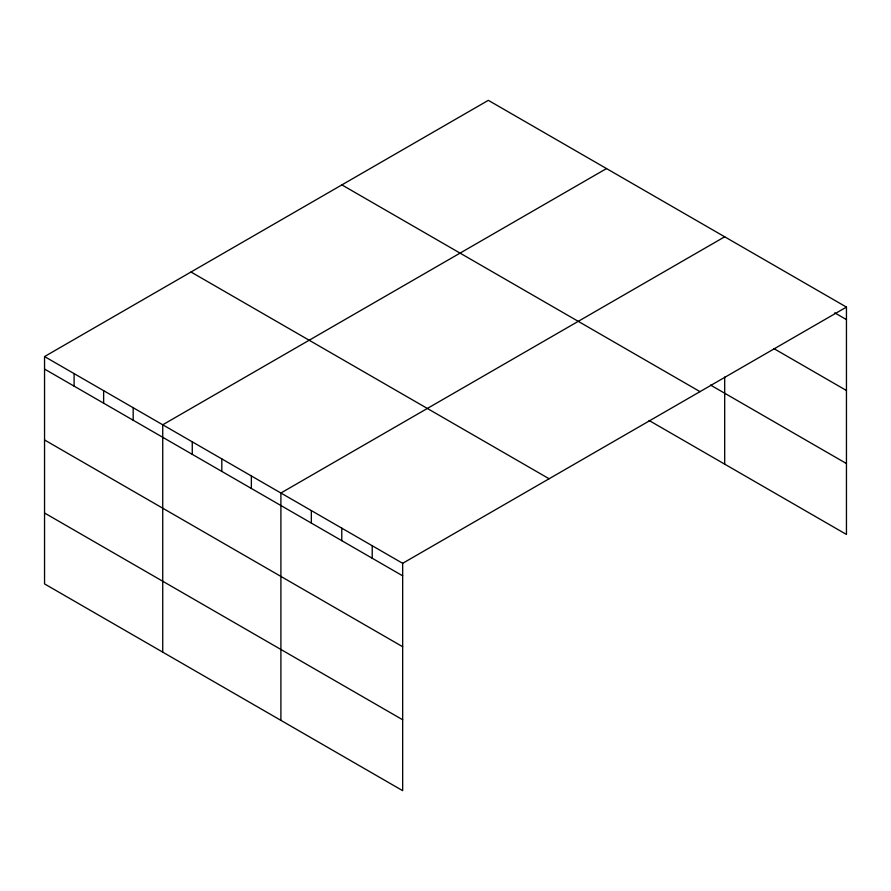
<?xml version="1.0" encoding="UTF-8"?>
<svg xmlns="http://www.w3.org/2000/svg" width="891" height="891" viewBox="0 0 891 891"><rect width="100%" height="100%" fill="white"/><g stroke="black" fill="none" stroke-linecap="round" stroke-linejoin="round"><path stroke-width="1.34" d="M44.55 356.556L402.665 563.312L402.665 790.662L44.55 583.906L44.55 356.556L488.335 100.338L846.45 307.094L846.45 534.444L649.06 420.474M606.515 168.566L162.73 424.784L162.73 652.134M724.695 236.794L280.899 493.013L280.899 720.362M402.665 563.312L846.45 307.094M834.744 312.841L846.45 319.602M773.867 348.593L846.45 390.503M710.517 385.057L846.45 463.543M341.888 184.894L700.003 391.639M190.997 272.011L549.112 478.757M44.55 369.063L402.665 575.82M44.55 439.965L402.665 646.721M44.55 513.016L402.665 719.761M724.695 377.016L724.695 464.144M372.215 545.737L372.215 558.245M341.776 528.163L341.776 540.67M311.338 510.588L311.338 523.095M251.362 475.961L251.362 488.468M221.814 458.898L221.814 471.406M192.267 441.847L192.267 454.354M133.182 407.733L133.182 420.24M103.634 390.67L103.634 403.178M74.098 373.619L74.098 386.126"/></g></svg>
